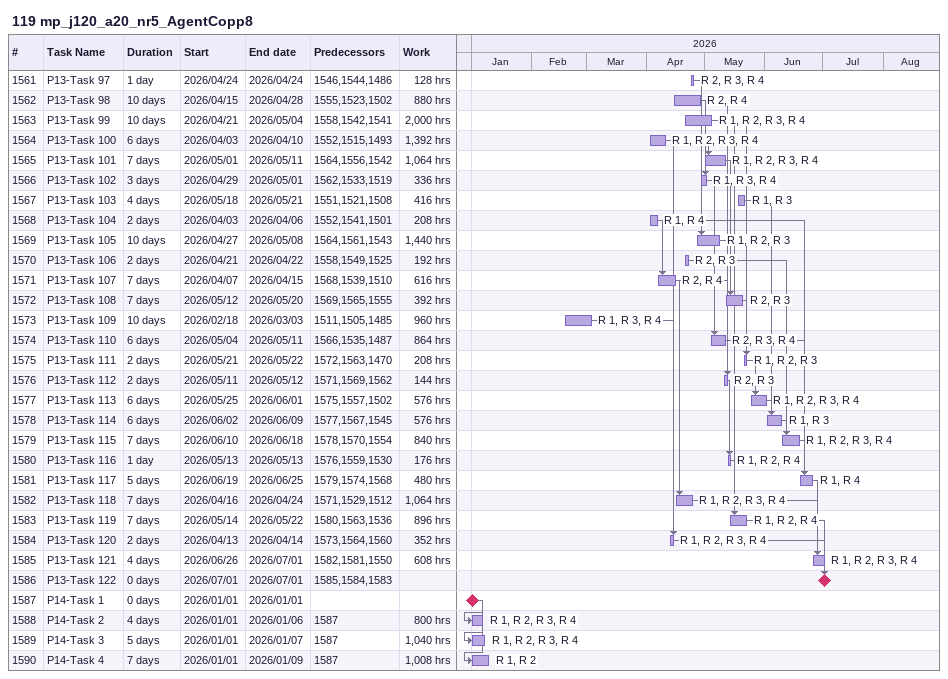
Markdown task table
119 mp_j120_a20_nr5_AgentCopp8

| ID | Task | Duration | Start | Finish | Predecessors | Resources | Work (h) |
|---|---|---|---|---|---|---|---|
| 1561 | P13-Task 97 | 1d | 2026-04-24 | 2026-04-24 | 1546, 1544, 1486 | R 2, R 3, R 4 | 128 |
| 1562 | P13-Task 98 | 10d | 2026-04-15 | 2026-04-28 | 1555, 1523, 1502 | R 2, R 4 | 880 |
| 1563 | P13-Task 99 | 10d | 2026-04-21 | 2026-05-04 | 1558, 1542, 1541 | R 1, R 2, R 3, R 4 | 2000 |
| 1564 | P13-Task 100 | 6d | 2026-04-03 | 2026-04-10 | 1552, 1515, 1493 | R 1, R 2, R 3, R 4 | 1392 |
| 1565 | P13-Task 101 | 7d | 2026-05-01 | 2026-05-11 | 1564, 1556, 1542 | R 1, R 2, R 3, R 4 | 1064 |
| 1566 | P13-Task 102 | 3d | 2026-04-29 | 2026-05-01 | 1562, 1533, 1519 | R 1, R 3, R 4 | 336 |
| 1567 | P13-Task 103 | 4d | 2026-05-18 | 2026-05-21 | 1551, 1521, 1508 | R 1, R 3 | 416 |
| 1568 | P13-Task 104 | 2d | 2026-04-03 | 2026-04-06 | 1552, 1541, 1501 | R 1, R 4 | 208 |
| 1569 | P13-Task 105 | 10d | 2026-04-27 | 2026-05-08 | 1564, 1561, 1543 | R 1, R 2, R 3 | 1440 |
| 1570 | P13-Task 106 | 2d | 2026-04-21 | 2026-04-22 | 1558, 1549, 1525 | R 2, R 3 | 192 |
| 1571 | P13-Task 107 | 7d | 2026-04-07 | 2026-04-15 | 1568, 1539, 1510 | R 2, R 4 | 616 |
| 1572 | P13-Task 108 | 7d | 2026-05-12 | 2026-05-20 | 1569, 1565, 1555 | R 2, R 3 | 392 |
| 1573 | P13-Task 109 | 10d | 2026-02-18 | 2026-03-03 | 1511, 1505, 1485 | R 1, R 3, R 4 | 960 |
| 1574 | P13-Task 110 | 6d | 2026-05-04 | 2026-05-11 | 1566, 1535, 1487 | R 2, R 3, R 4 | 864 |
| 1575 | P13-Task 111 | 2d | 2026-05-21 | 2026-05-22 | 1572, 1563, 1470 | R 1, R 2, R 3 | 208 |
| 1576 | P13-Task 112 | 2d | 2026-05-11 | 2026-05-12 | 1571, 1569, 1562 | R 2, R 3 | 144 |
| 1577 | P13-Task 113 | 6d | 2026-05-25 | 2026-06-01 | 1575, 1557, 1502 | R 1, R 2, R 3, R 4 | 576 |
| 1578 | P13-Task 114 | 6d | 2026-06-02 | 2026-06-09 | 1577, 1567, 1545 | R 1, R 3 | 576 |
| 1579 | P13-Task 115 | 7d | 2026-06-10 | 2026-06-18 | 1578, 1570, 1554 | R 1, R 2, R 3, R 4 | 840 |
| 1580 | P13-Task 116 | 1d | 2026-05-13 | 2026-05-13 | 1576, 1559, 1530 | R 1, R 2, R 4 | 176 |
| 1581 | P13-Task 117 | 5d | 2026-06-19 | 2026-06-25 | 1579, 1574, 1568 | R 1, R 4 | 480 |
| 1582 | P13-Task 118 | 7d | 2026-04-16 | 2026-04-24 | 1571, 1529, 1512 | R 1, R 2, R 3, R 4 | 1064 |
| 1583 | P13-Task 119 | 7d | 2026-05-14 | 2026-05-22 | 1580, 1563, 1536 | R 1, R 2, R 4 | 896 |
| 1584 | P13-Task 120 | 2d | 2026-04-13 | 2026-04-14 | 1573, 1564, 1560 | R 1, R 2, R 3, R 4 | 352 |
| 1585 | P13-Task 121 | 4d | 2026-06-26 | 2026-07-01 | 1582, 1581, 1550 | R 1, R 2, R 3, R 4 | 608 |
| 1586 | P13-Task 122 | 0d | 2026-07-01 | 2026-07-01 | 1585, 1584, 1583 |  |  |
| 1587 | P14-Task 1 | 0d | 2026-01-01 | 2026-01-01 |  |  |  |
| 1588 | P14-Task 2 | 4d | 2026-01-01 | 2026-01-06 | 1587 | R 1, R 2, R 3, R 4 | 800 |
| 1589 | P14-Task 3 | 5d | 2026-01-01 | 2026-01-07 | 1587 | R 1, R 2, R 3, R 4 | 1040 |
| 1590 | P14-Task 4 | 7d | 2026-01-01 | 2026-01-09 | 1587 | R 1, R 2 | 1008 |
